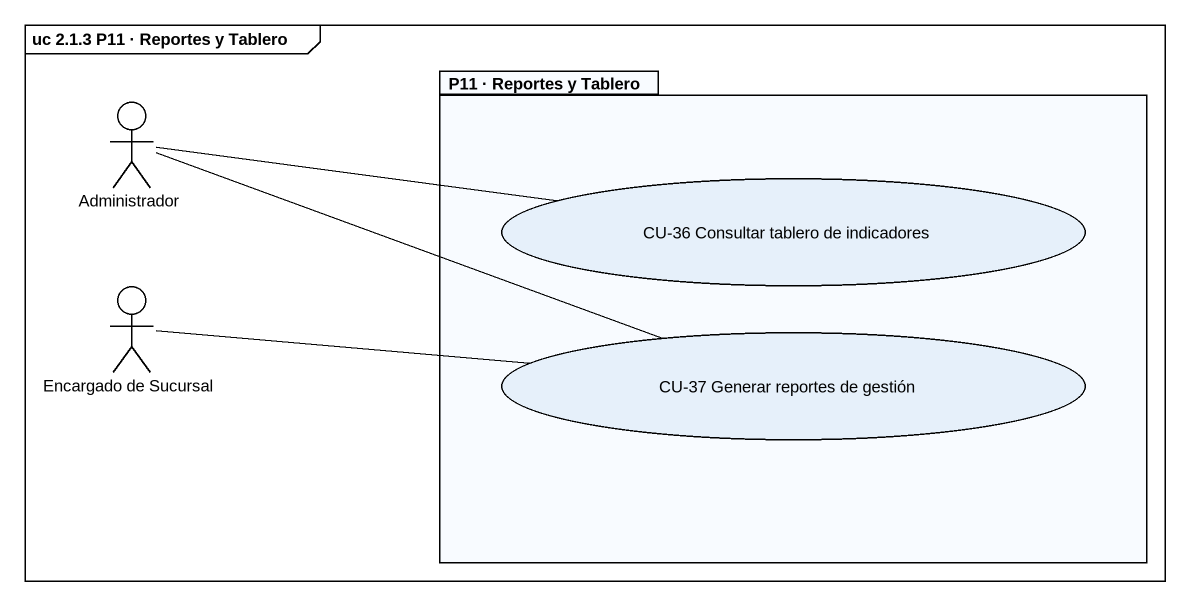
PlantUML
@startuml
mainframe uc 2.1.3 P11 · Reportes y Tablero
actor Administrador
package "P11 · Reportes y Tablero" as P11_Reportes_y_Tablero {
  usecase "CU-36 Consultar tablero de indicadores" as CU_36_Consultar_tablero_de
  usecase "CU-37 Generar reportes de gestión" as CU_37_Generar_reportes_de
}
actor "Encargado de Sucursal" as Encargado_de_Sucursal
Administrador -right- CU_36_Consultar_tablero_de
Administrador -right- CU_37_Generar_reportes_de
Encargado_de_Sucursal -right- CU_37_Generar_reportes_de
@enduml
